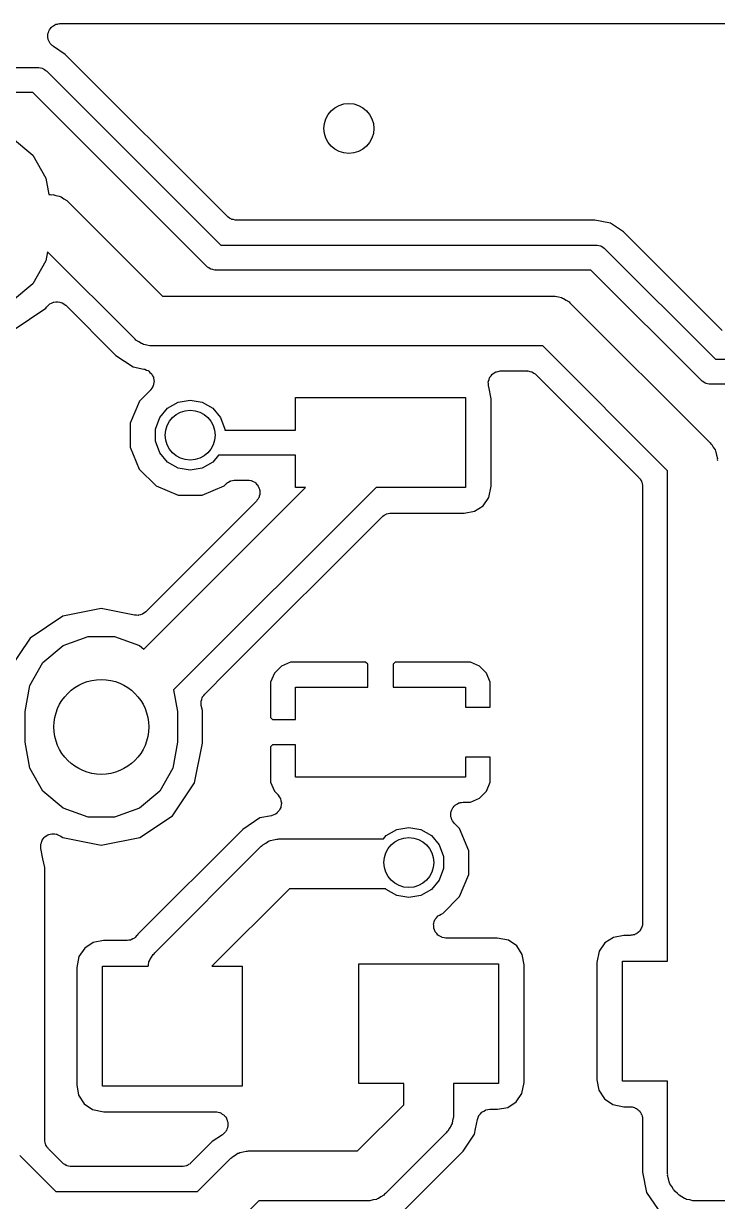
# Model space of a CAD drawing. Extents: x 95 to 175, y -109.5 to -62.3.
# Drawn here: x 143.49 to 150.44, y -74.09 to -62.3 of the extents above; entities that cross this region are included whole.
import ezdxf

# ---------------------------------------------------------------- set-up
doc = ezdxf.new("R2010")
doc.units = 0
doc.header["$MEASUREMENT"] = 0
doc.layers.add('BLACK', color=7, linetype='CONTINUOUS')

msp = doc.modelspace()

# ---------------------------------------------------------------- linework, layer by layer
at = {"layer": 'Black'}
for p, q in [((143.743, -62.3892), (143.747, -62.3747)), ((143.747, -62.3747), (143.751, -62.3689)), ((143.751, -62.3689), (143.753, -62.3625)), ((143.753, -62.3625), (143.763, -62.351)), ((143.763, -62.351), (143.771, -62.3386)), ((143.771, -62.3386), (143.776, -62.3345)), ((143.776, -62.3345), (143.781, -62.3292)), ((143.781, -62.3292), (143.794, -62.3217)), ((143.794, -62.3217), (143.806, -62.3129)), ((143.806, -62.3129), (143.812, -62.311)), ((143.812, -62.311), (143.818, -62.3075)), ((143.818, -62.3075), (143.833, -62.3049)), ((143.833, -62.3049), (143.848, -62.3007)), ((143.848, -62.3007), (143.854, -62.3012)), ((143.854, -62.3012), (143.861, -62.3)), ((143.861, -62.3), (158.403, -62.3)), ((143.736, -62.4168), (143.738, -62.4102)), ((143.738, -62.4317), (143.736, -62.4168)), ((143.738, -62.4033), (143.743, -62.3892)), ((143.738, -62.4102), (143.738, -62.4033)), ((143.738, -62.4467), (143.738, -62.4317)), ((143.74, -62.4532), (143.738, -62.4467)), ((143.741, -62.46), (143.74, -62.4532)), ((143.748, -62.4734), (143.741, -62.46)), ((143.753, -62.4875), (143.748, -62.4734)), ((143.757, -62.4928), (143.753, -62.4875)), ((143.76, -62.4989), (143.757, -62.4928)), ((143.771, -62.5093), (143.76, -62.4989)), ((143.781, -62.5208), (143.771, -62.5093)), ((143.787, -62.5242), (143.781, -62.5208)), ((143.792, -62.5289), (143.787, -62.5242)), ((143.911, -62.6085), (143.792, -62.5289)), ((145.534, -64.2314), (143.911, -62.6085)), ((129.286, -62.74), (143.637, -62.74)), ((143.637, -62.74), (143.642, -62.741)), ((143.642, -62.741), (143.648, -62.7405)), ((143.648, -62.7405), (143.664, -62.7447)), ((143.664, -62.7447), (143.68, -62.7475)), ((143.68, -62.7475), (143.685, -62.7503)), ((143.685, -62.7503), (143.69, -62.7517)), ((143.69, -62.7517), (143.703, -62.7611)), ((143.703, -62.7611), (143.717, -62.7692)), ((143.717, -62.7692), (143.721, -62.7735)), ((143.721, -62.7735), (143.725, -62.7766)), ((143.725, -62.7766), (145.467, -64.518)), ((143.585, -62.99), (129.338, -62.99)), ((145.327, -64.7314), (143.585, -62.99)), ((143.383, -63.4486), (143.586, -63.6187)), ((143.586, -63.6187), (143.718, -63.8479)), ((143.718, -63.8479), (143.747, -64.012)), ((143.747, -64.012), (143.764, -64.012)), ((143.764, -64.012), (143.775, -64.0139)), ((143.775, -64.0139), (143.786, -64.013)), ((143.786, -64.013), (143.817, -64.0214)), ((143.817, -64.0214), (143.85, -64.0271)), ((143.85, -64.0271), (143.859, -64.0326)), ((143.859, -64.0326), (143.87, -64.0354)), ((143.87, -64.0354), (143.896, -64.0542)), ((143.896, -64.0542), (143.925, -64.0705)), ((143.925, -64.0705), (143.932, -64.0789)), ((143.932, -64.0789), (143.941, -64.0852)), ((143.941, -64.0852), (144.884, -65.028)), ((145.538, -64.2345), (145.534, -64.2314)), ((145.542, -64.2388), (145.538, -64.2345)), ((145.556, -64.2469), (145.542, -64.2388)), ((145.569, -64.2563), (145.556, -64.2469)), ((145.575, -64.2577), (145.569, -64.2563)), ((145.579, -64.2605), (145.575, -64.2577)), ((145.595, -64.2633), (145.579, -64.2605)), ((145.611, -64.2675), (145.595, -64.2633)), ((145.617, -64.267), (145.611, -64.2675)), ((145.622, -64.268), (145.617, -64.267)), ((149.213, -64.268), (145.622, -64.268)), ((149.368, -64.2988), (149.213, -64.268)), ((149.499, -64.3865), (149.368, -64.2988)), ((150.487, -65.3744), (149.499, -64.3865)), ((143.734, -64.5856), (143.718, -64.6761)), ((144.603, -65.4548), (143.734, -64.5856)), ((145.467, -64.518), (149.225, -64.518)), ((149.225, -64.518), (149.23, -64.519)), ((149.23, -64.519), (149.236, -64.5185)), ((149.236, -64.5185), (149.252, -64.5227)), ((149.252, -64.5227), (149.268, -64.5255)), ((149.268, -64.5255), (149.273, -64.5283)), ((149.273, -64.5283), (149.278, -64.5297)), ((149.278, -64.5297), (149.291, -64.5391)), ((149.291, -64.5391), (149.305, -64.5472)), ((149.305, -64.5472), (149.309, -64.5515)), ((149.309, -64.5515), (149.313, -64.5546)), ((149.313, -64.5546), (150.42, -65.661)), ((143.718, -64.6761), (143.586, -64.9053)), ((145.331, -64.7345), (145.327, -64.7314)), ((145.335, -64.7388), (145.331, -64.7345)), ((145.349, -64.7469), (145.335, -64.7388)), ((145.362, -64.7563), (145.349, -64.7469)), ((145.367, -64.7577), (145.362, -64.7563)), ((145.372, -64.7605), (145.367, -64.7577)), ((145.388, -64.7633), (145.372, -64.7605)), ((145.404, -64.7675), (145.388, -64.7633)), ((145.41, -64.767), (145.404, -64.7675)), ((145.415, -64.768), (145.41, -64.767)), ((149.173, -64.768), (145.415, -64.768)), ((150.28, -65.8744), (149.173, -64.768)), ((143.586, -64.9053), (143.383, -65.0754)), ((143.774, -65.0982), (143.792, -65.0892)), ((143.792, -65.0892), (143.794, -65.0891)), ((143.794, -65.0891), (143.795, -65.0885)), ((143.795, -65.0885), (143.815, -65.0867)), ((143.815, -65.0867), (143.836, -65.0845)), ((143.836, -65.0845), (143.837, -65.0848)), ((143.837, -65.0848), (143.838, -65.0847)), ((143.838, -65.0847), (143.858, -65.09)), ((143.858, -65.09), (143.878, -65.0948)), ((143.878, -65.0948), (143.879, -65.0956)), ((143.879, -65.0956), (143.88, -65.0959)), ((143.88, -65.0959), (143.897, -65.1076)), ((144.884, -65.028), (148.793, -65.028)), ((148.793, -65.028), (148.804, -65.0299)), ((148.804, -65.0299), (148.815, -65.029)), ((148.815, -65.029), (148.847, -65.0374)), ((148.847, -65.0374), (148.879, -65.0431)), ((148.879, -65.0431), (148.888, -65.0486)), ((148.888, -65.0486), (148.899, -65.0514)), ((148.899, -65.0514), (148.926, -65.0702)), ((148.926, -65.0702), (148.954, -65.0865)), ((148.954, -65.0865), (148.961, -65.0949)), ((148.961, -65.0949), (148.97, -65.1012)), ((143.388, -65.3699), (143.716, -65.1511)), ((143.716, -65.1511), (143.723, -65.1398)), ((143.723, -65.1398), (143.724, -65.1388)), ((143.724, -65.1388), (143.725, -65.1375)), ((143.725, -65.1375), (143.739, -65.1231)), ((143.739, -65.1231), (143.753, -65.1084)), ((143.753, -65.1084), (143.755, -65.1078)), ((143.755, -65.1078), (143.756, -65.1068)), ((143.756, -65.1068), (143.774, -65.0982)), ((143.897, -65.1076), (143.914, -65.1189)), ((143.914, -65.1189), (143.915, -65.12)), ((143.915, -65.12), (143.916, -65.1208)), ((143.916, -65.1208), (144.418, -65.6228)), ((148.97, -65.1012), (150.367, -66.4982)), ((144.612, -65.4611), (144.603, -65.4548)), ((144.619, -65.4695), (144.612, -65.4611)), ((144.648, -65.4858), (144.619, -65.4695)), ((144.674, -65.5046), (144.648, -65.4858)), ((144.685, -65.5074), (144.674, -65.5046)), ((144.694, -65.5129), (144.685, -65.5074)), ((144.727, -65.5186), (144.694, -65.5129)), ((144.758, -65.527), (144.727, -65.5186)), ((144.769, -65.5261), (144.758, -65.527)), ((144.78, -65.528), (144.769, -65.5261)), ((148.69, -65.528), (144.78, -65.528)), ((149.94, -66.7786), (148.69, -65.528)), ((144.418, -65.6228), (144.59, -65.7377)), ((150.42, -65.661), (154.559, -65.661)), ((144.59, -65.7377), (144.699, -65.7595)), ((144.699, -65.7595), (144.703, -65.761)), ((144.703, -65.761), (144.707, -65.7613)), ((144.707, -65.7613), (144.723, -65.7688)), ((144.723, -65.7688), (144.74, -65.7752)), ((144.74, -65.7752), (144.743, -65.7779)), ((144.743, -65.7779), (144.746, -65.7797)), ((144.746, -65.7797), (144.759, -65.7922)), ((144.759, -65.7922), (144.772, -65.8038)), ((144.772, -65.8038), (144.774, -65.8075)), ((148.19, -65.8072), (148.206, -65.7979)), ((148.206, -65.7979), (148.222, -65.7877)), ((148.222, -65.7877), (148.225, -65.7871)), ((148.225, -65.7871), (148.227, -65.7855)), ((148.227, -65.7855), (148.246, -65.7823)), ((148.246, -65.7823), (148.264, -65.7781)), ((148.264, -65.7781), (148.267, -65.7785)), ((148.267, -65.7785), (148.27, -65.778)), ((148.27, -65.778), (148.534, -65.778)), ((148.534, -65.778), (148.54, -65.779)), ((148.54, -65.779), (148.545, -65.7785)), ((148.545, -65.7785), (148.561, -65.7827)), ((148.561, -65.7827), (148.577, -65.7855)), ((148.577, -65.7855), (148.582, -65.7883)), ((148.582, -65.7883), (148.587, -65.7897)), ((148.587, -65.7897), (148.601, -65.7991)), ((148.601, -65.7991), (148.615, -65.8072)), ((144.774, -65.8075), (144.777, -65.8104)), ((144.777, -65.8104), (144.785, -65.8264)), ((144.785, -65.8264), (144.793, -65.8419)), ((144.795, -65.9101), (144.791, -65.9274)), ((144.793, -65.8419), (144.794, -65.846)), ((144.794, -65.846), (144.795, -65.8498)), ((144.795, -65.8498), (144.797, -65.8674)), ((144.799, -65.8931), (144.795, -65.9101)), ((144.797, -65.8674), (144.8, -65.8848)), ((144.8, -65.8848), (144.799, -65.8889)), ((144.799, -65.8889), (144.799, -65.8931)), ((148.146, -65.8872), (148.147, -65.8843)), ((148.147, -65.906), (148.146, -65.8872)), ((148.147, -65.8813), (148.154, -65.8637)), ((148.147, -65.8843), (148.147, -65.8813)), ((148.147, -65.9247), (148.147, -65.906)), ((148.154, -65.8637), (148.159, -65.8458)), ((148.159, -65.8458), (148.161, -65.8434)), ((148.161, -65.8434), (148.162, -65.8405)), ((148.162, -65.8405), (148.174, -65.8261)), ((148.174, -65.8261), (148.185, -65.8112)), ((148.185, -65.8112), (148.188, -65.8096)), ((148.188, -65.8096), (148.19, -65.8072)), ((148.615, -65.8072), (148.618, -65.8115)), ((148.618, -65.8115), (148.623, -65.8146)), ((148.623, -65.8146), (149.654, -66.8455)), ((150.284, -65.8775), (150.28, -65.8744)), ((150.288, -65.8818), (150.284, -65.8775)), ((150.302, -65.8899), (150.288, -65.8818)), ((150.315, -65.8993), (150.302, -65.8899)), ((150.32, -65.9007), (150.315, -65.8993)), ((150.325, -65.9035), (150.32, -65.9007)), ((150.341, -65.9063), (150.325, -65.9035)), ((150.357, -65.9105), (150.341, -65.9063)), ((150.363, -65.91), (150.357, -65.9105)), ((150.368, -65.911), (150.363, -65.91)), ((154.507, -65.911), (150.368, -65.911)), ((144.763, -65.9705), (144.653, -66.0807)), ((144.765, -65.9671), (144.763, -65.9705)), ((144.769, -65.9645), (144.765, -65.9671)), ((144.778, -65.9494), (144.769, -65.9645)), ((144.788, -65.935), (144.778, -65.9494)), ((144.789, -65.9309), (144.788, -65.935)), ((144.791, -65.9274), (144.789, -65.9309)), ((148.148, -65.9276), (148.147, -65.9247)), ((148.148, -65.9306), (148.148, -65.9276)), ((148.151, -65.9362), (148.148, -65.9306)), ((148.173, -66.0567), (148.151, -65.9362)), ((144.653, -66.0807), (144.561, -66.3011)), ((144.857, -66.2453), (144.935, -66.1519)), ((144.935, -66.1519), (145.041, -66.0909)), ((145.041, -66.0909), (145.161, -66.0697)), ((145.161, -66.0697), (145.281, -66.0909)), ((145.281, -66.0909), (145.387, -66.1519)), ((145.387, -66.1519), (145.465, -66.2453)), ((146.216, -66.37), (146.216, -66.045)), ((146.216, -66.045), (147.916, -66.045)), ((147.916, -66.045), (147.916, -66.945)), ((148.173, -66.9325), (148.173, -66.0567)), ((144.815, -66.36), (144.857, -66.2453)), ((145.465, -66.2453), (145.507, -66.36)), ((144.561, -66.3011), (144.561, -66.5398)), ((144.815, -66.482), (144.815, -66.36)), ((145.507, -66.36), (145.507, -66.37)), ((145.507, -66.37), (146.216, -66.37)), ((144.857, -66.5967), (144.815, -66.482)), ((150.367, -66.4982), (150.373, -66.5072)), ((150.373, -66.5072), (150.382, -66.5143)), ((144.561, -66.5398), (144.652, -66.7604)), ((144.935, -66.6901), (144.857, -66.5967)), ((145.446, -66.62), (145.387, -66.6901)), ((146.216, -66.62), (145.446, -66.62)), ((146.216, -66.945), (146.216, -66.62)), ((150.382, -66.5143), (150.398, -66.5426)), ((150.398, -66.5426), (150.417, -66.5693)), ((150.417, -66.5693), (150.42, -66.58)), ((150.42, -66.58), (150.425, -66.5895)), ((150.425, -66.5895), (150.431, -66.6217)), ((150.431, -66.6217), (150.439, -66.6532)), ((145.041, -66.7511), (144.935, -66.6901)), ((145.387, -66.6901), (145.281, -66.7511)), ((150.439, -66.6532), (150.438, -66.6642)), ((150.438, -66.6642), (150.44, -66.675)), ((144.652, -66.7604), (144.821, -66.9294)), ((145.161, -66.7723), (145.041, -66.7511)), ((145.281, -66.7511), (145.161, -66.7723)), ((149.654, -66.8455), (149.657, -66.85)), ((149.657, -66.85), (149.661, -66.8535)), ((149.661, -66.8535), (149.669, -66.8677)), ((149.94, -69.977), (149.94, -66.7786)), ((144.696, -68.5646), (146.315, -66.945)), ((144.821, -66.9294), (145.041, -67.0209)), ((147.023, -66.945), (144.996, -68.9718)), ((145.28, -67.0211), (145.5, -66.93)), ((145.5, -66.93), (145.524, -66.9065)), ((145.524, -66.9065), (145.528, -66.9034)), ((145.528, -66.9034), (145.532, -66.8992)), ((145.532, -66.8992), (145.546, -66.8911)), ((145.546, -66.8911), (145.559, -66.8817)), ((145.559, -66.8817), (145.565, -66.8803)), ((145.565, -66.8803), (145.569, -66.8775)), ((145.569, -66.8775), (145.586, -66.8747)), ((145.586, -66.8747), (145.601, -66.8705)), ((145.601, -66.8705), (145.607, -66.8709)), ((145.607, -66.8709), (145.612, -66.87)), ((145.612, -66.87), (145.735, -66.87)), ((145.735, -66.87), (145.751, -66.8728)), ((145.751, -66.8728), (145.767, -66.8743)), ((145.767, -66.8743), (145.772, -66.8766)), ((145.772, -66.8766), (145.778, -66.8775)), ((145.778, -66.8775), (145.792, -66.8857)), ((145.792, -66.8857), (145.807, -66.8926)), ((145.807, -66.8926), (145.811, -66.8965)), ((145.811, -66.8965), (145.815, -66.8992)), ((145.815, -66.8992), (145.826, -66.9118)), ((145.826, -66.9118), (145.838, -66.9233)), ((145.838, -66.9233), (145.84, -66.9283)), ((145.84, -66.9283), (145.843, -66.9325)), ((145.843, -66.9325), (145.849, -66.9479)), ((145.849, -66.9479), (145.856, -66.9626)), ((145.856, -66.9626), (145.856, -66.9681)), ((145.856, -66.9681), (145.858, -66.9733)), ((145.858, -66.9733), (145.858, -66.9896)), ((146.315, -66.945), (146.216, -66.945)), ((147.916, -66.945), (147.023, -66.945)), ((148.151, -67.0441), (148.173, -66.9325)), ((149.669, -66.8677), (149.678, -66.8811)), ((149.678, -66.8811), (149.68, -66.8864)), ((149.68, -66.8864), (149.683, -66.8911)), ((149.683, -66.8911), (149.685, -66.9072)), ((149.685, -66.9072), (149.69, -66.923)), ((149.69, -66.923), (149.689, -66.9285)), ((149.689, -66.9285), (149.69, -66.9339)), ((149.69, -66.9339), (149.69, -71.3055)), ((145.824, -67.0834), (144.718, -68.1892)), ((145.041, -67.0209), (145.28, -67.0211)), ((145.833, -67.07), (145.824, -67.0834)), ((145.843, -67.0575), (145.833, -67.07)), ((145.845, -67.0523), (145.843, -67.0575)), ((145.848, -67.0478), (145.845, -67.0523)), ((145.853, -67.032), (145.848, -67.0478)), ((145.858, -67.0167), (145.853, -67.032)), ((145.858, -66.9896), (145.86, -67.0059)), ((145.86, -67.0059), (145.858, -67.0112)), ((145.858, -67.0112), (145.858, -67.0167)), ((148.094, -67.1276), (148.151, -67.0441)), ((147.104, -67.2234), (147.118, -67.2141)), ((147.118, -67.2141), (147.123, -67.2126)), ((147.123, -67.2126), (147.128, -67.2099)), ((147.128, -67.2099), (147.144, -67.207)), ((147.144, -67.207), (147.16, -67.2028)), ((147.16, -67.2028), (147.165, -67.2033)), ((147.165, -67.2033), (147.171, -67.2023)), ((147.171, -67.2023), (147.904, -67.2023)), ((147.904, -67.2023), (148.008, -67.1829)), ((148.008, -67.1829), (148.094, -67.1276)), ((145.539, -68.782), (147.082, -67.239)), ((147.082, -67.239), (147.087, -67.2358)), ((147.087, -67.2358), (147.09, -67.2316)), ((147.09, -67.2316), (147.104, -67.2234)), ((144.272, -68.1572), (143.886, -68.2341)), ((144.605, -68.2234), (144.272, -68.1572)), ((143.886, -68.2341), (143.558, -68.4529)), ((144.623, -68.2238), (144.605, -68.2234)), ((144.64, -68.2254), (144.623, -68.2238)), ((144.644, -68.2243), (144.64, -68.2254)), ((144.648, -68.2244), (144.644, -68.2243)), ((144.665, -68.2187), (144.648, -68.2244)), ((144.682, -68.2141), (144.665, -68.2187)), ((144.685, -68.2118), (144.682, -68.2141)), ((144.689, -68.2104), (144.685, -68.2118)), ((144.703, -68.1994), (144.689, -68.2104)), ((144.718, -68.1892), (144.703, -68.1994)), ((143.558, -68.4529), (143.339, -68.7804)), ((143.891, -68.5286), (144.14, -68.4381)), ((144.14, -68.4381), (144.404, -68.4381)), ((144.404, -68.4381), (144.653, -68.5286)), ((143.688, -68.6987), (143.891, -68.5286)), ((144.653, -68.5286), (144.696, -68.5646)), ((143.556, -68.9279), (143.688, -68.6987)), ((146.074, -68.7331), (146.004, -68.8034)), ((146.166, -68.695), (146.074, -68.7331)), ((146.918, -68.695), (146.166, -68.695)), ((146.939, -68.7155), (146.918, -68.695)), ((146.939, -68.945), (146.939, -68.7155)), ((147.214, -68.695), (147.193, -68.7155)), ((147.193, -68.7155), (147.193, -68.945)), ((147.966, -68.695), (147.214, -68.695)), ((148.058, -68.7331), (147.966, -68.695)), ((148.128, -68.8034), (148.058, -68.7331)), ((145.308, -69.0134), (145.539, -68.782)), ((145.539, -68.782), (145.539, -68.782)), ((146.004, -68.8034), (145.966, -68.8953)), ((148.166, -68.8953), (148.128, -68.8034)), ((143.51, -69.1885), (143.556, -68.9279)), ((144.996, -68.9718), (145.034, -69.1885)), ((145.966, -68.8953), (145.966, -69.2475)), ((146.216, -69.268), (146.216, -68.945)), ((146.216, -68.945), (146.939, -68.945)), ((147.193, -68.945), (147.916, -68.945)), ((147.916, -68.945), (147.916, -69.145)), ((148.166, -69.145), (148.166, -68.8953)), ((145.272, -69.0909), (145.273, -69.0869)), ((145.273, -69.1085), (145.272, -69.0909)), ((145.273, -69.0828), (145.278, -69.066)), ((145.273, -69.0869), (145.273, -69.0828)), ((145.278, -69.066), (145.283, -69.049)), ((145.283, -69.049), (145.285, -69.0456)), ((145.285, -69.0456), (145.286, -69.0417)), ((145.286, -69.0417), (145.298, -69.0279)), ((145.298, -69.0279), (145.308, -69.0134)), ((143.51, -69.4955), (143.51, -69.1885)), ((145.034, -69.1885), (145.034, -69.4955)), ((145.273, -69.1262), (145.273, -69.1085)), ((145.284, -69.1791), (145.273, -69.1262)), ((145.284, -69.5049), (145.284, -69.1791)), ((147.916, -69.145), (148.166, -69.145)), ((145.966, -69.2475), (145.987, -69.268)), ((145.987, -69.268), (146.216, -69.268)), ((143.556, -69.7561), (143.51, -69.4955)), ((145.034, -69.4955), (144.988, -69.7561)), ((145.205, -69.9036), (145.284, -69.5049)), ((145.987, -69.522), (145.966, -69.5425)), ((145.966, -69.5425), (145.966, -69.8947)), ((146.216, -69.522), (145.987, -69.522)), ((146.216, -69.845), (146.216, -69.522)), ((148.166, -69.645), (147.916, -69.645)), ((147.916, -69.645), (147.916, -69.845)), ((148.166, -69.8947), (148.166, -69.645)), ((143.688, -69.9853), (143.556, -69.7561)), ((144.988, -69.7561), (144.856, -69.9853)), ((144.986, -70.2311), (145.205, -69.9036)), ((145.966, -69.8947), (146.004, -69.9866)), ((147.916, -69.845), (146.216, -69.845)), ((148.128, -69.9866), (148.166, -69.8947)), ((143.891, -70.1554), (143.688, -69.9853)), ((144.856, -69.9853), (144.653, -70.1554)), ((146.004, -69.9866), (146.038, -70.0202)), ((146.038, -70.0202), (146.04, -70.0236)), ((146.04, -70.0236), (146.043, -70.0262)), ((146.043, -70.0262), (146.052, -70.0413)), ((146.052, -70.0413), (146.063, -70.0558)), ((148.058, -70.0569), (148.128, -69.9866)), ((149.94, -71.6878), (149.94, -69.977)), ((144.14, -70.2459), (143.891, -70.1554)), ((144.653, -70.1554), (144.404, -70.2459)), ((146.059, -70.1643), (146.052, -70.1803)), ((146.068, -70.1488), (146.059, -70.1643)), ((146.063, -70.0558), (146.064, -70.0598)), ((146.064, -70.0598), (146.066, -70.0633)), ((146.066, -70.0633), (146.069, -70.0807)), ((146.07, -70.141), (146.068, -70.1447)), ((146.068, -70.1447), (146.068, -70.1488)), ((146.069, -70.0807), (146.074, -70.0977)), ((146.072, -70.1234), (146.07, -70.141)), ((146.074, -70.1059), (146.072, -70.1234)), ((146.074, -70.0977), (146.073, -70.1019)), ((146.073, -70.1019), (146.074, -70.1059)), ((147.781, -70.1728), (147.787, -70.1575)), ((147.787, -70.1575), (147.791, -70.1532)), ((147.791, -70.1532), (147.793, -70.1482)), ((147.793, -70.1482), (147.804, -70.1367)), ((147.804, -70.1367), (147.815, -70.1242)), ((147.815, -70.1242), (147.82, -70.1215)), ((147.82, -70.1215), (147.824, -70.1175)), ((147.824, -70.1175), (147.838, -70.1107)), ((147.838, -70.1107), (147.852, -70.1025)), ((147.852, -70.1025), (147.858, -70.1016)), ((147.858, -70.1016), (147.863, -70.0992)), ((147.863, -70.0992), (147.879, -70.0978)), ((147.879, -70.0978), (147.895, -70.095)), ((147.895, -70.095), (147.966, -70.095)), ((147.966, -70.095), (148.058, -70.0569)), ((144.404, -70.2459), (144.14, -70.2459)), ((144.658, -70.4499), (144.986, -70.2311)), ((145.86, -70.2539), (145.688, -70.3688)), ((145.974, -70.2312), (145.86, -70.2539)), ((145.978, -70.2297), (145.974, -70.2312)), ((145.982, -70.2294), (145.978, -70.2297)), ((145.998, -70.2219), (145.982, -70.2294)), ((146.014, -70.2155), (145.998, -70.2219)), ((146.017, -70.2128), (146.014, -70.2155)), ((146.021, -70.211), (146.017, -70.2128)), ((146.033, -70.1985), (146.021, -70.211)), ((146.047, -70.1869), (146.033, -70.1985)), ((146.049, -70.1832), (146.047, -70.1869)), ((146.052, -70.1803), (146.049, -70.1832)), ((147.771, -70.2308), (147.772, -70.2146)), ((147.772, -70.2362), (147.771, -70.2308)), ((147.772, -70.1983), (147.774, -70.1931)), ((147.772, -70.2146), (147.772, -70.1983)), ((147.772, -70.2417), (147.772, -70.2362)), ((147.778, -70.257), (147.772, -70.2417)), ((147.774, -70.1931), (147.775, -70.1875)), ((147.775, -70.1875), (147.781, -70.1728)), ((147.782, -70.2727), (147.778, -70.257)), ((147.785, -70.2773), (147.782, -70.2727)), ((147.787, -70.2825), (147.785, -70.2773)), ((147.797, -70.295), (147.787, -70.2825)), ((145.688, -70.3688), (144.638, -71.4181)), ((147.124, -70.4309), (147.23, -70.3699)), ((147.23, -70.3699), (147.35, -70.3487)), ((147.35, -70.3487), (147.47, -70.3699)), ((147.47, -70.3699), (147.576, -70.4309)), ((147.807, -70.3083), (147.797, -70.295)), ((147.859, -70.3606), (147.807, -70.3083)), ((147.95, -70.5812), (147.859, -70.3606)), ((143.665, -70.5281), (143.666, -70.5227)), ((143.666, -70.5172), (143.672, -70.5018)), ((143.666, -70.5227), (143.666, -70.5172)), ((143.672, -70.5018), (143.675, -70.4859)), ((143.675, -70.4859), (143.679, -70.4813)), ((143.679, -70.4813), (143.68, -70.4761)), ((143.68, -70.4761), (143.691, -70.4634)), ((143.691, -70.4634), (143.7, -70.4498)), ((143.7, -70.4498), (143.704, -70.4466)), ((143.704, -70.4466), (143.707, -70.4423)), ((143.707, -70.4423), (143.721, -70.4338)), ((143.721, -70.4338), (143.735, -70.4241)), ((143.735, -70.4241), (143.74, -70.4226)), ((143.74, -70.4226), (143.745, -70.4197)), ((143.745, -70.4197), (143.761, -70.4166)), ((143.761, -70.4166), (143.776, -70.412)), ((143.776, -70.412), (143.782, -70.4124)), ((143.782, -70.4124), (143.787, -70.4113)), ((143.787, -70.4113), (143.803, -70.4138)), ((143.803, -70.4138), (143.82, -70.4148)), ((143.82, -70.4148), (143.825, -70.417)), ((143.825, -70.417), (143.83, -70.4179)), ((143.83, -70.4179), (143.844, -70.4257)), ((143.844, -70.4257), (143.859, -70.4323)), ((143.859, -70.4323), (143.886, -70.4499)), ((143.886, -70.4499), (144.272, -70.5268)), ((144.272, -70.5268), (144.658, -70.4499)), ((145.882, -70.5305), (145.889, -70.5221)), ((145.889, -70.5221), (145.918, -70.5058)), ((145.918, -70.5058), (145.944, -70.487)), ((145.944, -70.487), (145.955, -70.4842)), ((145.955, -70.4842), (145.964, -70.4787)), ((145.964, -70.4787), (145.997, -70.473)), ((145.997, -70.473), (146.028, -70.4646)), ((146.028, -70.4646), (146.039, -70.4655)), ((146.039, -70.4655), (146.05, -70.4636)), ((146.05, -70.4636), (146.4, -70.4636)), ((146.4, -70.4636), (147.097, -70.4636)), ((147.097, -70.4636), (147.124, -70.4309)), ((147.576, -70.4309), (147.654, -70.5243)), ((143.667, -70.5443), (143.665, -70.5281)), ((143.667, -70.5606), (143.667, -70.5443)), ((143.688, -70.6638), (143.667, -70.5606)), ((144.806, -71.6036), (145.873, -70.5368)), ((145.873, -70.5368), (145.882, -70.5305)), ((147.654, -70.5243), (147.696, -70.639)), ((147.696, -70.639), (147.696, -70.761)), ((147.95, -70.8199), (147.95, -70.5812)), ((143.705, -70.7513), (143.688, -70.6638)), ((143.705, -73.4773), (143.705, -70.7513)), ((147.654, -70.8757), (147.576, -70.9691)), ((147.696, -70.761), (147.654, -70.8757)), ((147.858, -71.0403), (147.95, -70.8199)), ((146.154, -70.9636), (145.379, -71.7386)), ((146.4, -70.9636), (146.154, -70.9636)), ((147.12, -70.9636), (146.4, -70.9636)), ((147.124, -70.9691), (147.12, -70.9636)), ((147.23, -71.0301), (147.124, -70.9691)), ((147.576, -70.9691), (147.47, -71.0301)), ((147.35, -71.0513), (147.23, -71.0301)), ((147.47, -71.0301), (147.35, -71.0513)), ((147.689, -71.209), (147.858, -71.0403)), ((147.641, -71.2351), (147.658, -71.2256)), ((147.658, -71.2256), (147.674, -71.2153)), ((147.674, -71.2153), (147.689, -71.209)), ((147.598, -71.3144), (147.599, -71.3119)), ((147.599, -71.3335), (147.598, -71.3144)), ((147.599, -71.3091), (147.605, -71.2912)), ((147.599, -71.3119), (147.599, -71.3091)), ((147.599, -71.3526), (147.599, -71.3335)), ((147.605, -71.2912), (147.611, -71.273)), ((147.611, -71.273), (147.613, -71.2709)), ((147.613, -71.2684), (147.626, -71.2538)), ((147.613, -71.2709), (147.613, -71.2684)), ((147.626, -71.2538), (147.637, -71.2386)), ((147.637, -71.2386), (147.64, -71.2372)), ((147.64, -71.2372), (147.641, -71.2351)), ((149.683, -71.3482), (149.677, -71.3577)), ((149.685, -71.3374), (149.683, -71.3482)), ((149.688, -71.3272), (149.685, -71.3374)), ((149.69, -71.3055), (149.688, -71.3162)), ((149.688, -71.3162), (149.688, -71.3272)), ((144.587, -71.4649), (144.572, -71.4737)), ((144.603, -71.4571), (144.587, -71.4649)), ((144.606, -71.4541), (144.603, -71.4571)), ((144.61, -71.452), (144.606, -71.4541)), ((144.621, -71.4385), (144.61, -71.452)), ((144.633, -71.4257), (144.621, -71.4385)), ((144.638, -71.4181), (144.633, -71.4257)), ((147.6, -71.3551), (147.599, -71.3526)), ((147.6, -71.3578), (147.6, -71.3551)), ((147.607, -71.3754), (147.6, -71.3578)), ((147.613, -71.3934), (147.607, -71.3754)), ((147.615, -71.3954), (147.613, -71.3934)), ((147.616, -71.3979), (147.615, -71.3954)), ((147.629, -71.412), (147.616, -71.3979)), ((147.641, -71.4266), (147.629, -71.412)), ((147.644, -71.428), (147.641, -71.4266)), ((147.646, -71.43), (147.644, -71.428)), ((147.662, -71.4388), (147.646, -71.43)), ((147.679, -71.4483), (147.662, -71.4388)), ((147.682, -71.4488), (147.679, -71.4483)), ((147.684, -71.45), (147.682, -71.4488)), ((147.703, -71.4525), (147.684, -71.45)), ((147.722, -71.4559), (147.703, -71.4525)), ((148.236, -71.4559), (147.722, -71.4559)), ((148.348, -71.4785), (148.236, -71.4559)), ((149.398, -71.4499), (149.313, -71.5052)), ((149.502, -71.4305), (149.398, -71.4499)), ((149.565, -71.4305), (149.502, -71.4305)), ((149.576, -71.4286), (149.565, -71.4305)), ((149.587, -71.4286), (149.576, -71.4286)), ((149.597, -71.4248), (149.587, -71.4286)), ((149.608, -71.4229), (149.597, -71.4248)), ((149.617, -71.4174), (149.608, -71.4229)), ((149.628, -71.4137), (149.617, -71.4174)), ((149.636, -71.4067), (149.628, -71.4137)), ((149.646, -71.4012), (149.636, -71.4067)), ((149.653, -71.3928), (149.646, -71.4012)), ((149.661, -71.3858), (149.653, -71.3928)), ((149.666, -71.3763), (149.661, -71.3858)), ((149.673, -71.368), (149.666, -71.3763)), ((149.677, -71.3577), (149.673, -71.368)), ((144.106, -71.556), (144.048, -71.6395)), ((144.191, -71.5007), (144.106, -71.556)), ((144.295, -71.4813), (144.191, -71.5007)), ((144.529, -71.4813), (144.295, -71.4813)), ((144.547, -71.4782), (144.529, -71.4813)), ((144.564, -71.4763), (144.547, -71.4782)), ((144.568, -71.4744), (144.564, -71.4763)), ((144.572, -71.4737), (144.568, -71.4744)), ((148.431, -71.5355), (148.348, -71.4785)), ((148.486, -71.6213), (148.431, -71.5355)), ((149.313, -71.5052), (149.255, -71.5887)), ((144.048, -71.6395), (144.026, -71.7511)), ((144.743, -71.7271), (144.748, -71.6949)), ((144.748, -71.6949), (144.754, -71.6854)), ((144.754, -71.6854), (144.757, -71.6747)), ((144.757, -71.6747), (144.775, -71.648)), ((144.775, -71.648), (144.792, -71.6197)), ((144.792, -71.6197), (144.8, -71.6126)), ((144.8, -71.6126), (144.806, -71.6036)), ((148.506, -71.7249), (148.486, -71.6213)), ((149.255, -71.5887), (149.233, -71.7003)), ((149.233, -71.7003), (149.233, -72.8761)), ((149.49, -72.8878), (149.49, -71.6878)), ((149.49, -71.6878), (149.94, -71.6878)), ((144.026, -71.7511), (144.026, -72.9269)), ((144.283, -72.9386), (144.283, -71.7386)), ((144.283, -71.7386), (144.74, -71.7386)), ((144.74, -71.7386), (144.743, -71.7271)), ((145.379, -71.7386), (145.683, -71.7386)), ((145.683, -71.7386), (145.683, -72.9386)), ((146.849, -72.9132), (146.849, -71.7132)), ((146.849, -71.7132), (148.249, -71.7132)), ((148.249, -71.7132), (148.249, -72.9132)), ((148.506, -72.9007), (148.506, -71.7249)), ((149.233, -72.8761), (149.252, -72.9797)), ((144.026, -72.9269), (144.045, -73.0305)), ((145.683, -72.9386), (144.283, -72.9386)), ((147.299, -72.9132), (146.849, -72.9132)), ((147.299, -73.1246), (147.299, -72.9132)), ((148.249, -72.9132), (147.799, -72.9132)), ((147.799, -72.9132), (147.799, -73.2282)), ((148.483, -73.0123), (148.506, -72.9007)), ((149.252, -72.9797), (149.308, -73.0655)), ((149.94, -72.8878), (149.49, -72.8878)), ((149.94, -73.8124), (149.94, -72.8878)), ((144.045, -73.0305), (144.101, -73.1163)), ((144.101, -73.1163), (144.184, -73.1733)), ((148.34, -73.1511), (148.426, -73.0958)), ((148.426, -73.0958), (148.483, -73.0123)), ((149.308, -73.0655), (149.391, -73.1225)), ((144.184, -73.1733), (144.296, -73.1959)), ((144.296, -73.1959), (145.415, -73.1959)), ((145.415, -73.1959), (145.422, -73.1971)), ((145.422, -73.1971), (145.429, -73.1967)), ((145.429, -73.1967), (145.443, -73.2009)), ((145.443, -73.2009), (145.458, -73.2035)), ((145.458, -73.2035), (145.464, -73.2069)), ((145.464, -73.2069), (145.471, -73.2088)), ((145.471, -73.2088), (145.483, -73.2177)), ((145.483, -73.2177), (145.496, -73.2252)), ((145.496, -73.2252), (145.5, -73.2304)), ((145.5, -73.2304), (145.506, -73.2345)), ((145.506, -73.2345), (145.514, -73.247)), ((146.835, -73.5878), (147.299, -73.1246)), ((147.799, -73.2282), (147.797, -73.239)), ((148.045, -73.2522), (148.052, -73.233)), ((148.052, -73.233), (148.053, -73.232)), ((148.053, -73.2307), (148.067, -73.2154)), ((148.053, -73.232), (148.053, -73.2307)), ((148.067, -73.2154), (148.08, -73.1998)), ((148.08, -73.1998), (148.081, -73.1991)), ((148.081, -73.1991), (148.082, -73.1981)), ((148.082, -73.1981), (148.1, -73.1883)), ((148.1, -73.1883), (148.117, -73.1781)), ((148.117, -73.1781), (148.119, -73.1778)), ((148.119, -73.1778), (148.12, -73.1772)), ((148.12, -73.1772), (148.14, -73.1741)), ((148.14, -73.1741), (148.16, -73.1705)), ((148.16, -73.1705), (148.237, -73.1705)), ((148.237, -73.1705), (148.34, -73.1511)), ((149.391, -73.1225), (149.503, -73.1451)), ((149.503, -73.1451), (149.565, -73.1451)), ((149.565, -73.1451), (149.576, -73.147)), ((149.576, -73.147), (149.587, -73.147)), ((149.587, -73.147), (149.597, -73.1508)), ((149.597, -73.1508), (149.608, -73.1527)), ((149.608, -73.1527), (149.617, -73.1582)), ((149.617, -73.1582), (149.628, -73.1619)), ((149.628, -73.1619), (149.636, -73.1689)), ((149.636, -73.1689), (149.646, -73.1744)), ((149.646, -73.1744), (149.653, -73.1828)), ((149.653, -73.1828), (149.661, -73.1898)), ((149.661, -73.1898), (149.666, -73.1993)), ((149.666, -73.1993), (149.673, -73.2076)), ((149.673, -73.2076), (149.677, -73.2179)), ((149.677, -73.2179), (149.683, -73.2274)), ((149.683, -73.2274), (149.685, -73.2382)), ((145.514, -73.247), (145.524, -73.2584)), ((145.524, -73.2584), (145.526, -73.2649)), ((145.526, -73.2649), (145.53, -73.2706)), ((145.53, -73.2706), (145.533, -73.2852)), ((145.533, -73.2852), (145.538, -73.2992)), ((145.536, -73.3491), (145.535, -73.3559)), ((145.538, -73.3427), (145.536, -73.3491)), ((145.538, -73.2992), (145.538, -73.3061)), ((145.538, -73.3061), (145.54, -73.3128)), ((145.54, -73.3128), (145.538, -73.3277)), ((145.538, -73.3277), (145.538, -73.3427)), ((147.775, -73.3339), (147.756, -73.3606)), ((147.778, -73.3232), (147.775, -73.3339)), ((147.784, -73.3137), (147.778, -73.3232)), ((147.789, -73.2815), (147.784, -73.3137)), ((147.798, -73.25), (147.789, -73.2815)), ((147.797, -73.239), (147.798, -73.25)), ((148.019, -73.3662), (148.038, -73.2712)), ((148.038, -73.2712), (148.045, -73.2522)), ((149.685, -73.2382), (149.688, -73.2484)), ((149.688, -73.2484), (149.688, -73.2594)), ((149.688, -73.2594), (149.69, -73.2701)), ((149.69, -73.2701), (149.69, -73.8001)), ((145.485, -73.4249), (145.383, -73.493)), ((145.49, -73.4201), (145.485, -73.4249)), ((145.496, -73.4167), (145.49, -73.4201)), ((145.505, -73.4052), (145.496, -73.4167)), ((145.516, -73.3949), (145.505, -73.4052)), ((145.519, -73.3887), (145.516, -73.3949)), ((145.524, -73.3834), (145.519, -73.3887)), ((145.529, -73.3694), (145.524, -73.3834)), ((145.535, -73.3559), (145.529, -73.3694)), ((147.725, -73.405), (147.116, -74.0146)), ((147.732, -73.396), (147.725, -73.405)), ((147.74, -73.3889), (147.732, -73.396)), ((147.756, -73.3606), (147.74, -73.3889)), ((147.893, -73.5905), (148.008, -73.4186)), ((148.008, -73.4186), (148.019, -73.3662)), ((148.019, -73.3662), (148.019, -73.3662)), ((143.706, -73.4827), (143.705, -73.4773)), ((143.706, -73.4882), (143.706, -73.4827)), ((143.71, -73.504), (143.706, -73.4882)), ((143.713, -73.5201), (143.71, -73.504)), ((143.715, -73.5248), (143.713, -73.5201)), ((143.717, -73.5301), (143.715, -73.5248)), ((143.726, -73.5435), (143.717, -73.5301)), ((143.734, -73.5577), (143.726, -73.5435)), ((143.739, -73.5612), (143.734, -73.5577)), ((143.742, -73.5657), (143.739, -73.5612)), ((143.884, -73.7076), (143.742, -73.5657)), ((145.383, -73.493), (145.168, -73.7076)), ((145.692, -73.5972), (145.723, -73.5888)), ((145.723, -73.5888), (145.734, -73.5897)), ((145.734, -73.5897), (145.745, -73.5878)), ((145.745, -73.5878), (146.835, -73.5878)), ((143.455, -73.6326), (143.817, -73.9942)), ((145.235, -73.9942), (145.568, -73.661)), ((145.568, -73.661), (145.577, -73.6547)), ((145.577, -73.6547), (145.585, -73.6463)), ((145.585, -73.6463), (145.613, -73.63)), ((145.613, -73.63), (145.64, -73.6112)), ((145.64, -73.6112), (145.65, -73.6084)), ((145.65, -73.6084), (145.66, -73.6029)), ((145.66, -73.6029), (145.692, -73.5972)), ((147.301, -74.1826), (147.893, -73.5905)), ((143.888, -73.7107), (143.884, -73.7076)), ((143.892, -73.715), (143.888, -73.7107)), ((143.906, -73.7231), (143.892, -73.715)), ((143.919, -73.7325), (143.906, -73.7231)), ((143.925, -73.7339), (143.919, -73.7325)), ((143.929, -73.7367), (143.925, -73.7339)), ((143.945, -73.7395), (143.929, -73.7367)), ((143.961, -73.7437), (143.945, -73.7395)), ((143.967, -73.7432), (143.961, -73.7437)), ((143.972, -73.7442), (143.967, -73.7432)), ((145.08, -73.7442), (143.972, -73.7442)), ((145.085, -73.7432), (145.08, -73.7442)), ((145.091, -73.7437), (145.085, -73.7432)), ((145.107, -73.7395), (145.091, -73.7437)), ((145.123, -73.7367), (145.107, -73.7395)), ((145.127, -73.7339), (145.123, -73.7367)), ((145.133, -73.7325), (145.127, -73.7339)), ((145.146, -73.7231), (145.133, -73.7325)), ((145.16, -73.715), (145.146, -73.7231)), ((145.164, -73.7107), (145.16, -73.715)), ((145.168, -73.7076), (145.164, -73.7107)), ((149.69, -73.8001), (149.731, -74.0028)), ((149.942, -73.8232), (149.94, -73.8124)), ((149.941, -73.8342), (149.942, -73.8232)), ((149.95, -73.8657), (149.941, -73.8342)), ((149.955, -73.8979), (149.95, -73.8657)), ((149.961, -73.9074), (149.955, -73.8979)), ((149.964, -73.9181), (149.961, -73.9074)), ((149.982, -73.9448), (149.964, -73.9181)), ((143.817, -73.9942), (145.235, -73.9942)), ((147.071, -74.0456), (147.045, -74.0644)), ((147.1, -74.0293), (147.071, -74.0456)), ((147.107, -74.0209), (147.1, -74.0293)), ((147.116, -74.0146), (147.107, -74.0209)), ((149.731, -74.0028), (149.845, -74.1747)), ((149.999, -73.9731), (149.982, -73.9448)), ((150.007, -73.9802), (149.999, -73.9731)), ((150.013, -73.9892), (150.007, -73.9802)), ((150.039, -74.0146), (150.013, -73.9892)), ((150.048, -74.0209), (150.039, -74.0146)), ((150.055, -74.0293), (150.048, -74.0209)), ((150.083, -74.0456), (150.055, -74.0293)), ((150.11, -74.0644), (150.083, -74.0456)), ((145.849, -74.0878), (145.516, -74.421)), ((146.939, -74.0878), (145.849, -74.0878)), ((146.95, -74.0859), (146.939, -74.0878)), ((146.961, -74.0868), (146.95, -74.0859)), ((146.992, -74.0784), (146.961, -74.0868)), ((147.025, -74.0727), (146.992, -74.0784)), ((147.034, -74.0672), (147.025, -74.0727)), ((147.045, -74.0644), (147.034, -74.0672)), ((150.121, -74.0672), (150.11, -74.0644)), ((150.13, -74.0727), (150.121, -74.0672)), ((150.162, -74.0784), (150.13, -74.0727)), ((150.194, -74.0868), (150.162, -74.0784)), ((150.205, -74.0859), (150.194, -74.0868)), ((150.216, -74.0878), (150.205, -74.0859)), ((152.55, -74.0878), (150.216, -74.0878))]:
    msp.add_line(p, q, dxfattribs=at)
for centre, radius in [((146.75, -63.35), 0.25), ((145.161, -66.421), 0.25), ((144.272, -69.342), 0.475), ((147.35, -70.7), 0.25)]:
    msp.add_circle(centre, radius, dxfattribs=at)

doc.saveas('drawing.dxf')
